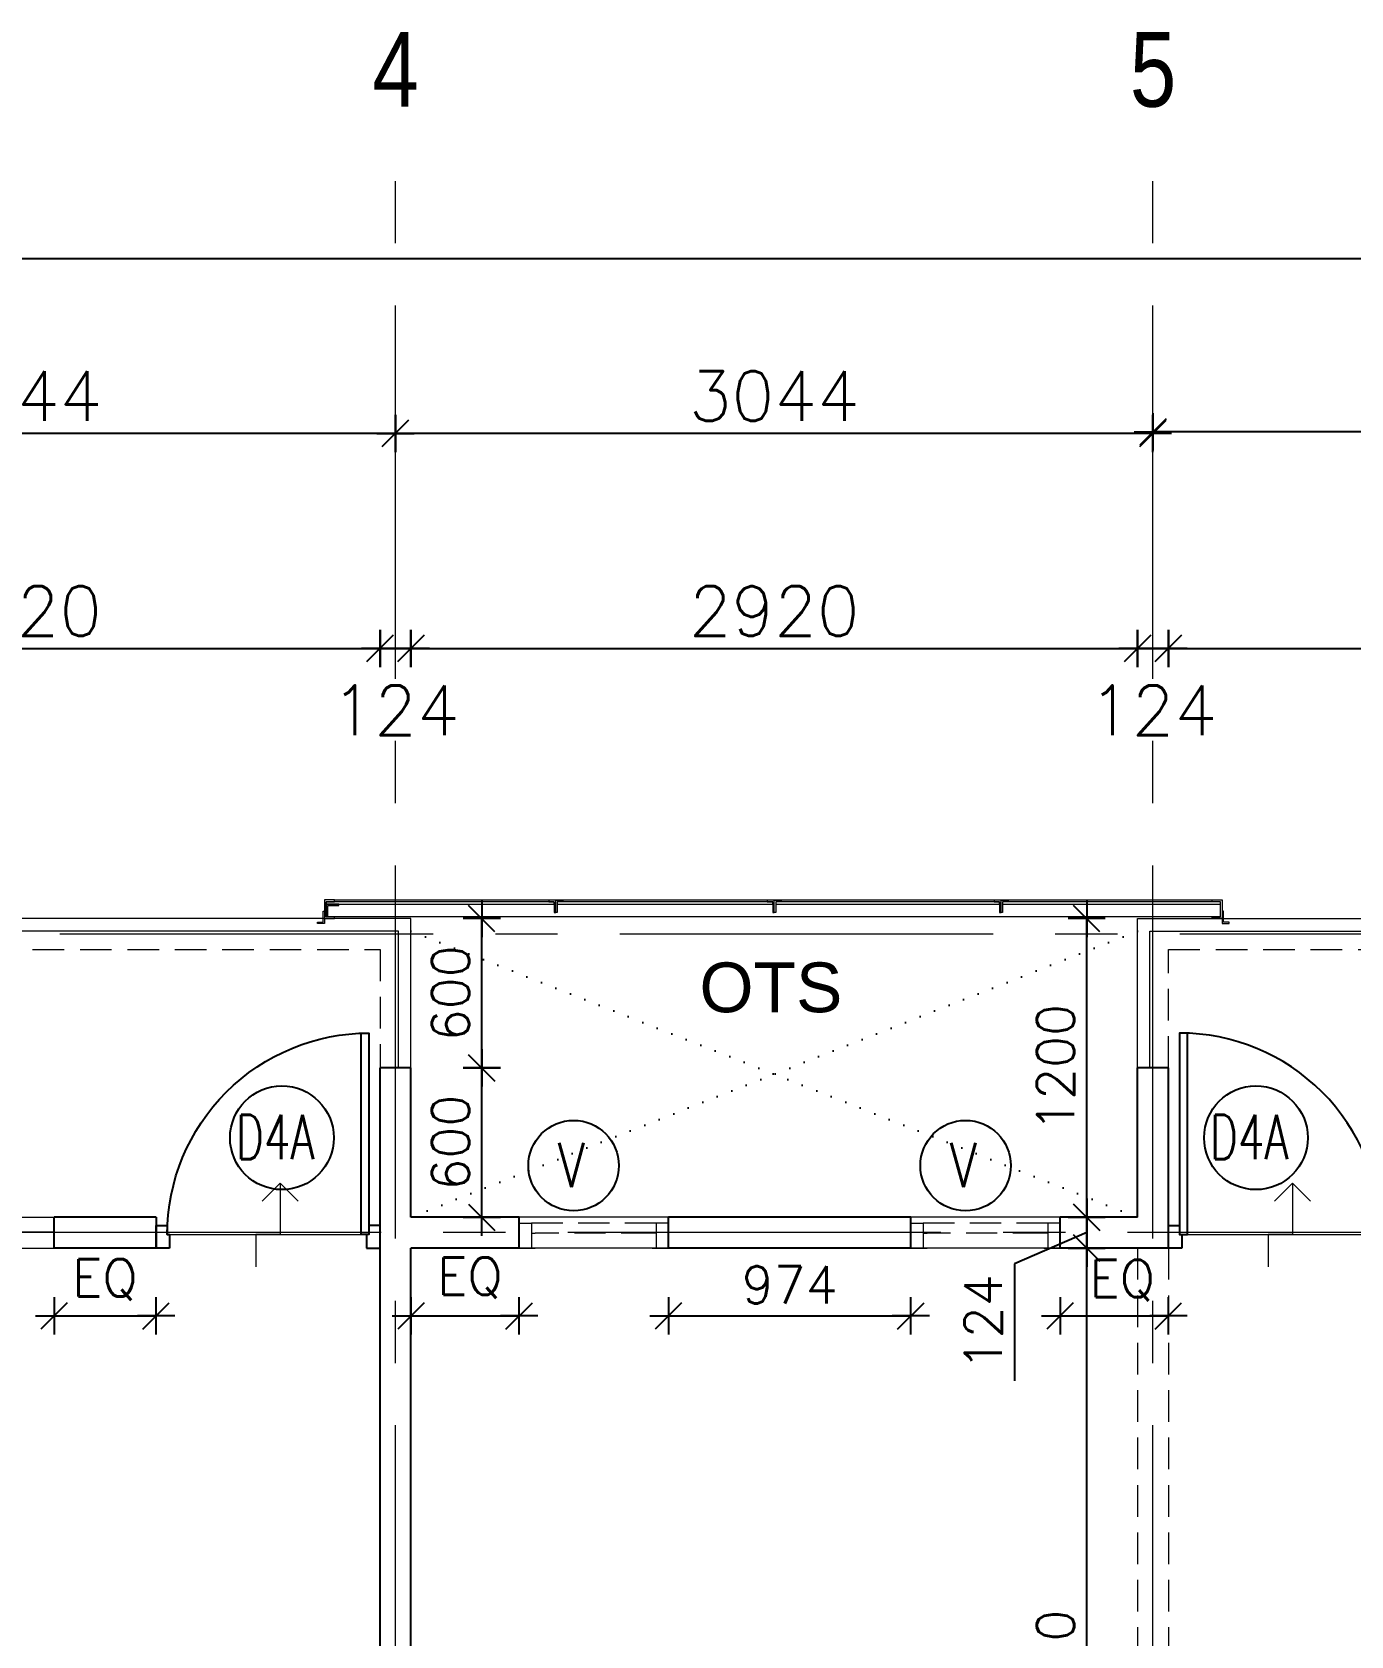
# Model space of a CAD drawing. Header units: inches. Extents: x -234845 to -176446, y -524542 to -442800.
# Drawn here: x -218562 to -213262, y -497286 to -490841 of the extents above; entities that cross this region are included whole.
import ezdxf
from ezdxf.enums import TextEntityAlignment as Align

# ---------------------------------------------------------------- set-up
doc = ezdxf.new("R2010")
doc.units = ezdxf.units.IN
doc.header["$MEASUREMENT"] = 0
doc.header["$PDMODE"] = 34
doc.header["$PDSIZE"] = -10
for name, pattern in [('CENTER2', [1.125, 0.75, -0.125, 0.125, -0.125]), ('DASHED', [19.05, 12.7, -6.35]), ('DOT2', [0.125, 0, -0.125]), ('HIDDEN', [0.375, 0.25, -0.125])]:
    doc.linetypes.add(name, pattern=pattern)
for name, color, linetype in [('ADOOR', 14, 'Continuous'), ('Dim dotted', 30, 'Continuous'), ('Dimension', 10, 'Continuous'), ('DOOR', 34, 'Continuous'), ('GA', 4, 'Continuous'), ('GFRG PANELS', 4, 'Continuous'), ('GRID-TAGS', 31, 'Continuous'), ('MISC', 2, 'Continuous'), ('rail', 11, 'Continuous'), ('win tag', 144, 'Continuous')]:
    doc.layers.add(name, color=color, linetype=linetype)
for name, color, linetype, lineweight in [('DIM', 20, 'Continuous', 25), ('Grid', 254, 'Continuous', 15), ('TEXT', 32, 'Continuous', 18), ('win', 14, 'Continuous', 13)]:
    doc.layers.add(name, color=color, linetype=linetype, lineweight=lineweight)
doc.styles.add('ARIAL', font='arial.ttf')
doc.styles.add('RMTXT', font='romans.shx')
doc.styles.get("Standard").update_dxf_attribs({"font": 'arial.ttf'})
doc.styles.add('style1', font='romans.shx', dxfattribs={"width": 0.8})
doc.dimstyles.new('ELEV-DIM', dxfattribs={"dimtxt": 150, "dimasz": 1, "dimexe": 100, "dimexo": 150, "dimgap": 50, "dimtad": 1, "dimdec": 0, "dimzin": 0, "dimdsep": 46, "dimtxsty": 'RMTXT', "dimblk": 'ARH4', "dimcen": 0.09375, "dimdle": 100, "dimse1": 1, "dimse2": 1, "dimclrd": 256, "dimclre": 256, "dimclrt": 151, "dimadec": 0, "dimazin": 0, "dimtfac": 50, "dimtdec": 0, "dimtofl": 0, "dimtmove": 2, "dimatfit": 3, "dimldrblk": 'OBLIQUE', "dimfxl": 1, "dimtolj": 1, "dimtzin": 0, "dimlwd": -1, "dimlwe": -1, "dimarcsym": 0})

# ---------------------------------------------------------------- blocks, each defined once
blk = doc.blocks.new('D1000')
at = {"layer": 'DOOR'}
for points in [[(0, 940), (0, 1000), (100, 1000), (100, 950), (60, 950), (60, 940)], [(0, 60), (0, 0), (100, 0), (100, 50), (60, 50), (60, 60)]]:
    blk.add_lwpolyline(points, close=True, dxfattribs=at)
blk.add_lwpolyline([(60, 950, -0.414214), (960, 50), (60, 50), (60, 85), (959.3, 85)], format="xyb", dxfattribs=at)
blk = doc.blocks.new('W')
at = {"layer": 'win'}
for p, q in [((600, 124), (-600, 124)), ((600, 59), (-600, 59)), ((600, 0), (-600, 0))]:
    blk.add_line(p, q, dxfattribs=at)
blk = doc.blocks.new('ARH4')
for p, q in [((0, -75), (0, 75)), ((75, 0), (-75, 0)), ((-53, -53), (53, 53))]:
    blk.add_line(p, q)
blk = doc.blocks.new('*D403')
at = {"layer": 'DEFPOINTS', "color": 0, "transparency": 16777216}
for p in [(-229486, -491751.9), (-229486, -492338.9), (-189644, -494235)]:
    blk.add_point(p, dxfattribs=at)
at = {"layer": 'Dimension', "transparency": 16777216}
blk.add_line((-189645, -491751.9), (-229485, -491751.9), dxfattribs=at)
at = {"layer": 'Dimension', "transparency": 16777216, "rotation": 180}
blk.add_blockref('ARH4', (-229486, -491751.9), dxfattribs=at)
at = {"layer": 'Dimension', "transparency": 16777216}
blk.add_blockref('ARH4', (-189644, -491751.9), dxfattribs=at)
at = {"layer": 'Dimension', "color": 151, "lineweight": 0, "transparency": 16777216, "insert": (-209565, -491601.9), "char_height": 200, "attachment_point": 5, "style": 'RMTXT'}
blk.add_mtext('\\A1;39842', dxfattribs=at)
blk = doc.blocks.new('_Oblique')
at = {"color": 0, "linetype": 'ByBlock', "lineweight": -2}
blk.add_line((-0.5, -0.5), (0.5, 0.5), dxfattribs=at)
blk = doc.blocks.new('*D411')
at = {"layer": 'DEFPOINTS', "color": 0, "transparency": 16777216}
for p in [(-214058, -492448.1), (-214058, -493745), (-211014, -494758)]:
    blk.add_point(p, dxfattribs=at)
at = {"layer": 'Dimension', "transparency": 16777216}
blk.add_line((-211015, -492448.1), (-214057, -492448.1), dxfattribs=at)
at = {"layer": 'Dimension', "transparency": 16777216, "rotation": 180}
blk.add_blockref('ARH4', (-214058, -492448.1), dxfattribs=at)
at = {"layer": 'Dimension', "transparency": 16777216}
blk.add_blockref('ARH4', (-211014, -492448.1), dxfattribs=at)
at = {"layer": 'Dimension', "color": 151, "lineweight": 0, "transparency": 16777216, "insert": (-212536, -492298.1), "char_height": 200, "attachment_point": 5, "style": 'RMTXT'}
blk.add_mtext('\\A1;3044', dxfattribs=at)
blk = doc.blocks.new('*D412')
at = {"layer": 'DEFPOINTS', "color": 0, "transparency": 16777216}
for p in [(-217102, -492453.9), (-214058, -494758), (-217102, -494873.3)]:
    blk.add_point(p, dxfattribs=at)
at = {"layer": 'Dimension', "transparency": 16777216}
blk.add_line((-214059, -492453.9), (-217101, -492453.9), dxfattribs=at)
at = {"layer": 'Dimension', "transparency": 16777216, "rotation": 180}
blk.add_blockref('ARH4', (-217102, -492453.9), dxfattribs=at)
at = {"layer": 'Dimension', "transparency": 16777216}
blk.add_blockref('ARH4', (-214058, -492453.9), dxfattribs=at)
at = {"layer": 'Dimension', "color": 151, "lineweight": 0, "transparency": 16777216, "insert": (-215580, -492303.9), "char_height": 200, "attachment_point": 5, "style": 'RMTXT'}
blk.add_mtext('\\A1;3044', dxfattribs=at)
blk = doc.blocks.new('*D413')
at = {"layer": 'DEFPOINTS', "color": 0, "transparency": 16777216}
for p in [(-220146, -492453.9), (-220146, -493866.2), (-217102, -494873.3)]:
    blk.add_point(p, dxfattribs=at)
at = {"layer": 'Dimension', "transparency": 16777216}
blk.add_line((-217103, -492453.9), (-220145, -492453.9), dxfattribs=at)
at = {"layer": 'Dimension', "transparency": 16777216, "rotation": 180}
blk.add_blockref('ARH4', (-220146, -492453.9), dxfattribs=at)
at = {"layer": 'Dimension', "transparency": 16777216}
blk.add_blockref('ARH4', (-217102, -492453.9), dxfattribs=at)
at = {"layer": 'Dimension', "color": 151, "lineweight": 0, "transparency": 16777216, "insert": (-218624, -492303.9), "char_height": 200, "attachment_point": 5, "style": 'RMTXT'}
blk.add_mtext('\\A1;3044', dxfattribs=at)
blk = doc.blocks.new('A$C22EE04D7')
at = {"layer": 'ADOOR', "linetype": 'Continuous', "lineweight": 0, "ltscale": 10}
blk.add_line((600, 8), (4193, 8), dxfattribs=at)
blk.add_lwpolyline([(650, 58), (600, 58), (600, 8), (606, 8), (606, 52), (650, 52), (650, 58)], dxfattribs=at)
at = {"layer": 'Dimension', "color": 2, "lineweight": 0}
for points in [[(633, 75), (593, 75), (593, 0), (633, 0), (633, 7), (600, 7), (600, 68), (633, 68), (633, 75)], [(1516, 24), (1522, 24), (1522, 74), (1494, 74), (1494, 68), (1516, 68), (1516, 24)], [(1528, 24), (1522, 24), (1522, 74), (1550, 74), (1550, 68), (1528, 68), (1528, 24)], [(2394, 24), (2400, 24), (2400, 74), (2372, 74), (2372, 68), (2394, 68), (2394, 24)], [(2406, 24), (2400, 24), (2400, 74), (2428, 74), (2428, 68), (2406, 68), (2406, 24)], [(3305.9, 24), (3311.9, 24), (3311.9, 74), (3283.9, 74), (3283.9, 68), (3305.9, 68), (3305.9, 24)], [(3317.9, 24), (3311.9, 24), (3311.9, 74), (3339.9, 74), (3339.9, 68), (3317.9, 68), (3317.9, 24)], [(4160, 75), (4200, 75), (4200, 0), (4160, 0), (4160, 7), (4193, 7), (4193, 68), (4160, 68), (4160, 75)], [(587, 30), (593, 30), (593, -20), (565, -20), (565, -14), (587, -14), (587, 30)], [(4206, 30), (4200, 30), (4200, -20), (4228, -20), (4228, -14), (4206, -14), (4206, 30)]]:
    blk.add_lwpolyline(points, dxfattribs=at)
at = {"layer": 'Dimension', "lineweight": 0}
for points in [[(600, 58), (1516, 58), (1516, 68), (600, 68)], [(1528, 58), (2394, 58), (2394, 68), (1528, 68)], [(2406, 58), (3305.9, 58), (3305.9, 68), (2406, 68)], [(3317.9, 58), (4193, 58), (4193, 68), (3317.9, 68)]]:
    blk.add_lwpolyline(points, close=True, dxfattribs=at)
at = {"layer": 'MISC', "color": 8, "lineweight": 0}
blk.add_line((633, 75), (4162, 75), dxfattribs=at)
blk = doc.blocks.new('*D433')
at = {"layer": 'DEFPOINTS', "color": 0, "transparency": 16777216}
for p in [(-217164, -493317.8), (-220084, -494403.7), (-217164, -495003.7)]:
    blk.add_point(p, dxfattribs=at)
at = {"layer": 'Dimension', "transparency": 16777216}
blk.add_line((-220083, -493317.8), (-217165, -493317.8), dxfattribs=at)
at = {"layer": 'Dimension', "transparency": 16777216, "rotation": 180}
blk.add_blockref('ARH4', (-220084, -493317.8), dxfattribs=at)
at = {"layer": 'Dimension', "transparency": 16777216}
blk.add_blockref('ARH4', (-217164, -493317.8), dxfattribs=at)
at = {"layer": 'Dimension', "color": 151, "lineweight": 0, "transparency": 16777216, "insert": (-218624, -493167.8), "char_height": 200, "attachment_point": 5, "style": 'RMTXT'}
blk.add_mtext('\\A1;2920', dxfattribs=at)
blk = doc.blocks.new('*D434')
at = {"layer": 'DEFPOINTS', "color": 0, "transparency": 16777216}
for p in [(-217040, -493317.8), (-217164, -494527.7), (-217040, -494527.7)]:
    blk.add_point(p, dxfattribs=at)
at = {"layer": 'Dimension', "transparency": 16777216}
blk.add_line((-217163, -493317.8), (-217041, -493317.8), dxfattribs=at)
at = {"layer": 'Dimension', "transparency": 16777216, "rotation": 180}
blk.add_blockref('ARH4', (-217164, -493317.8), dxfattribs=at)
at = {"layer": 'Dimension', "transparency": 16777216}
blk.add_blockref('ARH4', (-217040, -493317.8), dxfattribs=at)
at = {"layer": 'Dimension', "color": 151, "lineweight": 0, "transparency": 16777216, "insert": (-217102, -493566.9), "char_height": 200, "attachment_point": 5, "style": 'RMTXT'}
blk.add_mtext('\\A1;124', dxfattribs=at)
blk = doc.blocks.new('*D435')
at = {"layer": 'DEFPOINTS', "color": 0, "transparency": 16777216}
for p in [(-214120, -493317.8), (-217040, -494403.7), (-214120, -495003.7)]:
    blk.add_point(p, dxfattribs=at)
at = {"layer": 'Dimension', "transparency": 16777216}
blk.add_line((-217039, -493317.8), (-214121, -493317.8), dxfattribs=at)
at = {"layer": 'Dimension', "transparency": 16777216, "rotation": 180}
blk.add_blockref('ARH4', (-217040, -493317.8), dxfattribs=at)
at = {"layer": 'Dimension', "transparency": 16777216}
blk.add_blockref('ARH4', (-214120, -493317.8), dxfattribs=at)
at = {"layer": 'Dimension', "color": 151, "lineweight": 0, "transparency": 16777216, "insert": (-215580, -493167.8), "char_height": 200, "attachment_point": 5, "style": 'RMTXT'}
blk.add_mtext('\\A1;2920', dxfattribs=at)
blk = doc.blocks.new('*D436')
at = {"layer": 'DEFPOINTS', "color": 0, "transparency": 16777216}
for p in [(-213996, -493317.8), (-214120, -494527.7), (-213996, -494527.7)]:
    blk.add_point(p, dxfattribs=at)
at = {"layer": 'Dimension', "transparency": 16777216}
blk.add_line((-214119, -493317.8), (-213997, -493317.8), dxfattribs=at)
at = {"layer": 'Dimension', "transparency": 16777216, "rotation": 180}
blk.add_blockref('ARH4', (-214120, -493317.8), dxfattribs=at)
at = {"layer": 'Dimension', "transparency": 16777216}
blk.add_blockref('ARH4', (-213996, -493317.8), dxfattribs=at)
at = {"layer": 'Dimension', "color": 151, "lineweight": 0, "transparency": 16777216, "insert": (-214058, -493566.9), "char_height": 200, "attachment_point": 5, "style": 'RMTXT'}
blk.add_mtext('\\A1;124', dxfattribs=at)
blk = doc.blocks.new('*D437')
at = {"layer": 'DEFPOINTS', "color": 0, "transparency": 16777216}
for p in [(-211076, -493317.8), (-213996, -494403.7), (-211076, -495003.7)]:
    blk.add_point(p, dxfattribs=at)
at = {"layer": 'Dimension', "transparency": 16777216}
blk.add_line((-213995, -493317.8), (-211077, -493317.8), dxfattribs=at)
at = {"layer": 'Dimension', "transparency": 16777216, "rotation": 180}
blk.add_blockref('ARH4', (-213996, -493317.8), dxfattribs=at)
at = {"layer": 'Dimension', "transparency": 16777216}
blk.add_blockref('ARH4', (-211076, -493317.8), dxfattribs=at)
at = {"layer": 'Dimension', "color": 151, "lineweight": 0, "transparency": 16777216, "insert": (-212536, -493167.8), "char_height": 200, "attachment_point": 5, "style": 'RMTXT'}
blk.add_mtext('\\A1;2920', dxfattribs=at)
blk = doc.blocks.new('V')
at = {"layer": 'win'}
for p, q in [((300, 124), (-300, 124)), ((-300, 100), (-250, 100)), ((-300, 100), (-250, 100)), ((-300, 0), (-300, 100)), ((-250, 100), (-250, 60)), ((300, 100), (250, 100)), ((300, 100), (250, 100)), ((250, 100), (250, 60)), ((300, 0), (300, 100)), ((-300, 0), (-235, 0)), ((-235, 0), (-300, 0)), ((-250, 60), (-235, 60)), ((-250, 60), (-250, 0)), ((235, 0), (-235, 0)), ((250, 60), (235, 60)), ((300, 0), (235, 0)), ((235, 0), (300, 0)), ((250, 60), (250, 0))]:
    blk.add_line(p, q, dxfattribs=at)
at = {"layer": 'win', "linetype": 'HIDDEN', "ltscale": 500}
for p, q in [((250, 100), (-250, 100)), ((235, 60), (-235, 60))]:
    blk.add_line(p, q, dxfattribs=at)
blk = doc.blocks.new('*D837')
at = {"layer": 'DEFPOINTS', "color": 0, "transparency": 16777216}
for p in [(-218474, -495727.7), (-218064, -495727.7), (-218064, -496000.2)]:
    blk.add_point(p, dxfattribs=at)
at = {"layer": 'Dim dotted', "transparency": 16777216}
blk.add_line((-218473, -496000.2), (-218065, -496000.2), dxfattribs=at)
at = {"layer": 'Dim dotted', "transparency": 16777216, "rotation": 180}
blk.add_blockref('ARH4', (-218474, -496000.2), dxfattribs=at)
at = {"layer": 'Dim dotted', "transparency": 16777216}
blk.add_blockref('ARH4', (-218064, -496000.2), dxfattribs=at)
at = {"layer": 'Dim dotted', "color": 151, "transparency": 16777216, "insert": (-218269.9, -495854.4), "char_height": 150, "attachment_point": 5, "style": 'RMTXT'}
blk.add_mtext('\\A1;EQ', dxfattribs=at)
blk = doc.blocks.new('*D838')
at = {"layer": 'DEFPOINTS', "color": 0, "transparency": 16777216}
for p in [(-217040, -495727.7), (-216605, -495727.7), (-216605, -496000.2)]:
    blk.add_point(p, dxfattribs=at)
at = {"layer": 'Dim dotted', "transparency": 16777216}
blk.add_line((-217039, -496000.2), (-216606, -496000.2), dxfattribs=at)
at = {"layer": 'Dim dotted', "transparency": 16777216, "rotation": 180}
blk.add_blockref('ARH4', (-217040, -496000.2), dxfattribs=at)
at = {"layer": 'Dim dotted', "transparency": 16777216}
blk.add_blockref('ARH4', (-216605, -496000.2), dxfattribs=at)
at = {"layer": 'Dim dotted', "color": 151, "transparency": 16777216, "insert": (-216803.2, -495847.5), "char_height": 150, "attachment_point": 5, "style": 'RMTXT'}
blk.add_mtext('\\A1;EQ', dxfattribs=at)
blk = doc.blocks.new('*D484')
at = {"layer": 'DEFPOINTS', "color": 0, "transparency": 16777216}
for p in [(-215031, -495652.3), (-216005, -495677.7), (-215031, -496000.2)]:
    blk.add_point(p, dxfattribs=at)
at = {"layer": 'Dim dotted', "transparency": 16777216}
blk.add_line((-216004, -496000.2), (-215032, -496000.2), dxfattribs=at)
at = {"layer": 'Dim dotted', "transparency": 16777216, "rotation": 180}
blk.add_blockref('ARH4', (-216005, -496000.2), dxfattribs=at)
at = {"layer": 'Dim dotted', "transparency": 16777216}
blk.add_blockref('ARH4', (-215031, -496000.2), dxfattribs=at)
at = {"layer": 'Dim dotted', "color": 151, "transparency": 16777216, "insert": (-215518, -495875.2), "char_height": 150, "attachment_point": 5, "style": 'RMTXT'}
blk.add_mtext('\\A1;974', dxfattribs=at)
blk = doc.blocks.new('*D841')
at = {"layer": 'DEFPOINTS', "color": 0, "transparency": 16777216}
for p in [(-217040, -495003.7), (-216755.4, -495003.7), (-217040, -495603.7)]:
    blk.add_point(p, dxfattribs=at)
at = {"layer": 'Dim dotted', "transparency": 16777216}
blk.add_line((-216755.4, -495602.7), (-216755.4, -495004.7), dxfattribs=at)
for p, rotation in [((-216755.4, -495003.7), 90), ((-216755.4, -495603.7), 270)]:
    blk.add_blockref('ARH4', p, dxfattribs=dict(at, rotation=rotation))
at = {"layer": 'Dim dotted', "color": 151, "transparency": 16777216, "insert": (-216880.4, -495303.7), "char_height": 150, "attachment_point": 5, "rotation": 90, "style": 'RMTXT'}
blk.add_mtext('\\A1;600', dxfattribs=at)
blk = doc.blocks.new('*D485')
at = {"layer": 'DEFPOINTS', "color": 0, "transparency": 16777216}
for p in [(-217040, -494403.7), (-216755.4, -494403.7), (-217040, -495003.7)]:
    blk.add_point(p, dxfattribs=at)
at = {"layer": 'Dim dotted', "transparency": 16777216}
blk.add_line((-216755.4, -495002.7), (-216755.4, -494404.7), dxfattribs=at)
for p, rotation in [((-216755.4, -494403.7), 90), ((-216755.4, -495003.7), 270)]:
    blk.add_blockref('ARH4', p, dxfattribs=dict(at, rotation=rotation))
at = {"layer": 'Dim dotted', "color": 151, "transparency": 16777216, "insert": (-216880.4, -494703.7), "char_height": 150, "attachment_point": 5, "rotation": 90, "style": 'RMTXT'}
blk.add_mtext('\\A1;600', dxfattribs=at)
blk = doc.blocks.new('*D548')
at = {"layer": 'DEFPOINTS', "color": 0, "transparency": 16777216}
for p in [(-214431, -495727.7), (-213996, -495727.7), (-213996, -496000.2)]:
    blk.add_point(p, dxfattribs=at)
at = {"layer": 'Dim dotted', "transparency": 16777216}
blk.add_line((-214430, -496000.2), (-213997, -496000.2), dxfattribs=at)
at = {"layer": 'Dim dotted', "transparency": 16777216, "rotation": 180}
blk.add_blockref('ARH4', (-214431, -496000.2), dxfattribs=at)
at = {"layer": 'Dim dotted', "transparency": 16777216}
blk.add_blockref('ARH4', (-213996, -496000.2), dxfattribs=at)
at = {"layer": 'Dim dotted', "color": 151, "transparency": 16777216, "insert": (-214181.4, -495857.7), "char_height": 150, "attachment_point": 5, "style": 'RMTXT'}
blk.add_mtext('\\A1;EQ', dxfattribs=at)
blk = doc.blocks.new('*D777')
at = {"layer": 'DEFPOINTS', "color": 0, "transparency": 16777216}
for p in [(-214324.4, -494403.7), (-214230.4, -494403.7), (-214325, -495603.7)]:
    blk.add_point(p, dxfattribs=at)
at = {"layer": 'Dim dotted', "transparency": 16777216}
blk.add_line((-214324.4, -495602.7), (-214324.4, -494404.7), dxfattribs=at)
for p, rotation in [((-214324.4, -494403.7), 90), ((-214324.4, -495603.7), 270)]:
    blk.add_blockref('ARH4', p, dxfattribs=dict(at, rotation=rotation))
at = {"layer": 'Dim dotted', "color": 151, "transparency": 16777216, "insert": (-214449.4, -495003.7), "char_height": 150, "attachment_point": 5, "rotation": 90, "style": 'RMTXT'}
blk.add_mtext('\\A1;1200', dxfattribs=at)
blk = doc.blocks.new('*D778')
at = {"layer": 'DEFPOINTS', "color": 0, "transparency": 16777216}
for p in [(-214530, -495603.7), (-214530, -495727.7), (-214324.4, -495727.7)]:
    blk.add_point(p, dxfattribs=at)
at = {"layer": 'Dim dotted', "transparency": 16777216}
for p, q in [((-214324.4, -495604.7), (-214324.4, -495726.7)), ((-214324.4, -495665.7), (-214615, -495790.5)), ((-214615, -495790.5), (-214615, -496261.9))]:
    blk.add_line(p, q, dxfattribs=at)
for p, rotation in [((-214324.4, -495603.7), 90), ((-214324.4, -495727.7), 270)]:
    blk.add_blockref('ARH4', p, dxfattribs=dict(at, rotation=rotation))
at = {"layer": 'Dim dotted', "color": 151, "transparency": 16777216, "insert": (-214740, -496026.2), "char_height": 150, "attachment_point": 5, "rotation": 90, "style": 'RMTXT'}
blk.add_mtext('\\A1;124', dxfattribs=at)
blk = doc.blocks.new('*D937')
at = {"layer": 'DEFPOINTS', "color": 0, "transparency": 16777216}
for p in [(-214324.4, -495727.7), (-214175.3, -495727.7), (-214175.3, -499147.7)]:
    blk.add_point(p, dxfattribs=at)
at = {"layer": 'Dim dotted', "transparency": 16777216}
blk.add_line((-214324.4, -499146.7), (-214324.4, -495728.7), dxfattribs=at)
for p, rotation in [((-214324.4, -495727.7), 90), ((-214324.4, -499147.7), 270)]:
    blk.add_blockref('ARH4', p, dxfattribs=dict(at, rotation=rotation))
at = {"layer": 'Dim dotted', "color": 151, "transparency": 16777216, "insert": (-214449.4, -497437.7), "char_height": 150, "attachment_point": 5, "rotation": 90, "style": 'RMTXT'}
blk.add_mtext('\\A1;3420', dxfattribs=at)
blk = doc.blocks.new('A$C31256860')
at = {"layer": 'TEXT'}
for p, q in [((129.3, 0), (0, 0)), ((129.3, -97.7), (129.3, 0)), ((336.5, -97.7), (264, -25.1)), ((336.5, -97.7), (129.3, -97.7)), ((336.5, -97.7), (264, -170.2))]:
    blk.add_line(p, q, dxfattribs=at)
blk = doc.blocks.new('A$C5B306BE5')
at = {"layer": 'win tag'}
blk.add_circle((185, 86.6), 208.5, dxfattribs=at)
at = {"layer": 'win tag', "style": 'style1', "width": 0.7}
blk.add_text('D4A', height=178.5, dxfattribs=at).set_placement((0, 0))

msp = doc.modelspace()

# ---------------------------------------------------------------- linework, layer by layer
at = {"layer": 'ADOOR', "lineweight": 0}
for p, q in [((-218019, -495673.7), (-217209, -495673.7)), ((-213951, -495673.7), (-213141, -495673.7))]:
    msp.add_line(p, q, dxfattribs=at)
at = {"layer": 'ADOOR', "linetype": 'DASHED', "lineweight": 0, "ltscale": 10}
for p, q in [((-214120, -495727.7), (-214120, -499147.7)), ((-213996, -495727.7), (-213996, -499147.7))]:
    msp.add_line(p, q, dxfattribs=at)
for points in [[(-220084, -495003.7), (-220084, -494527.7), (-217164, -494527.7), (-217164, -495003.7)], [(-213996, -495003.7), (-213996, -494527.7), (-211076, -494527.7), (-211076, -495003.7)]]:
    msp.add_lwpolyline(points, dxfattribs=at)
at = {"layer": 'Dim dotted', "linetype": 'DOT2', "ltscale": 500}
for p, q in [((-217040, -494453.7), (-214120, -495603.7)), ((-214120, -494453.7), (-217040, -495603.7))]:
    msp.add_line(p, q, dxfattribs=at)
at = {"layer": 'GFRG PANELS'}
for p, q in [((-217164, -495603.7), (-217164, -495003.7)), ((-217040, -495003.7), (-217164, -495003.7)), ((-217040, -495603.7), (-217040, -495003.7)), ((-214120, -495603.7), (-214120, -495003.7)), ((-213996, -495003.7), (-214120, -495003.7)), ((-213996, -495727.7), (-213996, -495003.7)), ((-218474, -495727.7), (-218474, -495603.7)), ((-218064, -495603.7), (-218474, -495603.7)), ((-218064, -495603.7), (-218064, -495727.7)), ((-217164, -499954.7), (-217164, -495603.7)), ((-216605, -495603.7), (-217040, -495603.7)), ((-216605, -495727.7), (-216605, -495603.7)), ((-215031, -495603.7), (-216005, -495603.7)), ((-216005, -495727.7), (-216005, -495603.7)), ((-215031, -495727.7), (-215031, -495603.7)), ((-214120, -495603.7), (-214431, -495603.7)), ((-214431, -495727.7), (-214431, -495603.7)), ((-218064, -495727.7), (-218474, -495727.7)), ((-217040, -499147.7), (-217040, -495727.7)), ((-216605, -495727.7), (-217040, -495727.7)), ((-215031, -495727.7), (-216005, -495727.7)), ((-213996, -495727.7), (-214431, -495727.7))]:
    msp.add_line(p, q, dxfattribs=at)
at = {"layer": 'Grid', "linetype": 'CENTER2', "lineweight": 5, "ltscale": 2000}
for p, q in [((-217102, -511439.7), (-217102, -491320.7)), ((-214058, -511439.7), (-214058, -491320.7)), ((-178700.4, -494465.7), (-233183.3, -494465.7)), ((-183410, -495665.7), (-223190, -495665.7))]:
    msp.add_line(p, q, dxfattribs=at)
at = {"layer": 'rail', "lineweight": 5, "ltscale": 100}
for p, q in [((-217040, -494403.7), (-220208, -494403.7)), ((-217040, -495003.7), (-217040, -494403.7)), ((-214120, -494403.7), (-207908, -494403.7)), ((-214120, -495003.7), (-214120, -494403.7)), ((-217090, -494453.7), (-220158, -494453.7)), ((-217090, -495003.7), (-217090, -494453.7)), ((-214070, -494453.7), (-211039, -494453.7)), ((-214070, -495003.7), (-214070, -494453.7))]:
    msp.add_line(p, q, dxfattribs=at)
at = {"layer": 'win tag'}
for centre in [(-216386, -495396.5), (-214811, -495396.5)]:
    msp.add_circle(centre, 181.8, dxfattribs=at)

# ---------------------------------------------------------------- block references
at = {"layer": 'ADOOR', "color": 6, "ltscale": 1000, "zscale": 0.9000000000000007}
for p, xscale, yscale, rotation in [((-217164, -495727.7), 0.9000000000000007, 0.9000000000000007, 90), ((-213996, -495727.7), -0.9000000000000009, 0.9000000000000009, 270)]:
    msp.add_blockref('D1000', p, dxfattribs=dict(at, xscale=xscale, yscale=yscale, rotation=rotation))
at = {"layer": 'DIM'}
for p in [(-217743.2, -495371.1), (-213829.1, -495371.1)]:
    msp.add_blockref('A$C5B306BE5', p, dxfattribs=at)
at = {"layer": 'DIM', "rotation": 89.99999999999999}
for p in [(-217662.8, -495803), (-213594.8, -495803)]:
    msp.add_blockref('A$C31256860', p, dxfattribs=at)
at = {"layer": 'GA', "lineweight": 0}
msp.add_blockref('A$C22EE04D7', (-217980, -494403.7), dxfattribs=at)
at = {"layer": 'win', "lineweight": 0, "rotation": 180}
msp.add_blockref('W', (-219074, -495603.7), dxfattribs=at)
at = {"layer": 'win', "lineweight": 0, "zscale": 0.5}
for p in [(-216305, -495727.7), (-214731, -495727.7)]:
    msp.add_blockref('V', p, dxfattribs=at)

# ---------------------------------------------------------------- texts
at = {"layer": 'GRID-TAGS', "style": 'ARIAL', "width": 0.8}
for tag, p in [('4', (-217101.6, -490991)), ('5', (-214057.6, -490991))]:
    msp.add_attdef(tag, text='', height=300, dxfattribs=at).set_placement(p, align=Align.MIDDLE_CENTER)
at = {"layer": 'TEXT'}
msp.add_text('OTS', height=200, dxfattribs=at).set_placement((-215880.4, -494780.1))
at = {"layer": 'win tag', "style": 'style1', "width": 0.8}
for p in [(-216449.9, -495483.1), (-214874.9, -495483.1)]:
    msp.add_text('V', height=178.5, dxfattribs=at).set_placement(p)

# ---------------------------------------------------------------- dimensions: what is measured, and where the dimension line sits
at = {"layer": 'Dim dotted'}
for base, p1, p2, picture, middle in [((-216755.4, -494403.7), (-217040, -495003.7), (-217040, -494403.7), '*D485', (-216880.4, -494703.7)), ((-214324.4, -494403.7), (-214325, -495603.7), (-214230.4, -494403.7), '*D777', (-214449.4, -495003.7)), ((-216755.4, -495003.7), (-217040, -495603.7), (-217040, -495003.7), '*D841', (-216880.4, -495303.7)), ((-214324.4, -495727.7), (-214175.3, -499147.7), (-214175.3, -495727.7), '*D937', (-214449.4, -497437.7))]:
    dim = msp.add_linear_dim(base=base, p1=p1, p2=p2, angle=90, dimstyle='ELEV-DIM', override={"dimfxl": 50, "dimfxlon": 1}, dxfattribs=at)
    dim.commit()
    dim.dimension.update_dxf_attribs({"geometry": picture, "text_midpoint": middle})
dim = msp.add_linear_dim(base=(-214324.4, -495727.7), p1=(-214530, -495603.7), p2=(-214530, -495727.7), angle=90, dimstyle='ELEV-DIM', override={"dimtmove": 1, "dimfxl": 50, "dimfxlon": 1}, dxfattribs=at)
dim.commit()
dim.dimension.update_dxf_attribs({"geometry": '*D778', "text_midpoint": (-214615, -495840.5), "dimtype": 160})
dim = msp.add_linear_dim(base=(-215031, -496000.2), p1=(-216005, -495677.7), p2=(-215031, -495652.3), dimstyle='ELEV-DIM', override={"dimfxl": 50, "dimfxlon": 1}, dxfattribs=at)
dim.commit()
dim.dimension.update_dxf_attribs({"geometry": '*D484', "text_midpoint": (-215518, -495875.2)})
for base, p1, p2, picture, middle in [((-218064, -496000.2), (-218474, -495727.7), (-218064, -495727.7), '*D837', (-218269.9, -495854.4)), ((-216605, -496000.2), (-217040, -495727.7), (-216605, -495727.7), '*D838', (-216803.2, -495847.5)), ((-213996, -496000.2), (-214431, -495727.7), (-213996, -495727.7), '*D548', (-214181.4, -495857.7))]:
    dim = msp.add_linear_dim(base=base, p1=p1, p2=p2, text='EQ', dimstyle='ELEV-DIM', override={"dimfxl": 50, "dimfxlon": 1}, dxfattribs=at)
    dim.commit()
    dim.dimension.update_dxf_attribs({"geometry": picture, "text_midpoint": middle, "dimtype": 160})
at = {"layer": 'Dimension', "lineweight": 0}
for base, p1, p2, picture, middle in [((-229486, -491751.9), (-189644, -494235), (-229486, -492338.9), '*D403', (-209565, -491601.9)), ((-214058, -492448.1), (-211014, -494758), (-214058, -493745), '*D411', (-212536, -492298.1)), ((-220146, -492453.9), (-217102, -494873.3), (-220146, -493866.2), '*D413', (-218624, -492303.9)), ((-217102, -492453.9), (-214058, -494758), (-217102, -494873.3), '*D412', (-215580, -492303.9))]:
    dim = msp.add_linear_dim(base=base, p1=p1, p2=p2, angle=180, dimstyle='ELEV-DIM', override={"dimtxt": 200}, dxfattribs=at)
    dim.commit()
    dim.dimension.update_dxf_attribs({"geometry": picture, "text_midpoint": middle})
for base, p1, p2, picture, middle in [((-217164, -493317.8), (-220084, -494403.7), (-217164, -495003.7), '*D433', (-218624, -493167.8)), ((-214120, -493317.8), (-217040, -494403.7), (-214120, -495003.7), '*D435', (-215580, -493167.8)), ((-211076, -493317.8), (-213996, -494403.7), (-211076, -495003.7), '*D437', (-212536, -493167.8))]:
    dim = msp.add_linear_dim(base=base, p1=p1, p2=p2, dimstyle='ELEV-DIM', override={"dimtxt": 200}, dxfattribs=at)
    dim.commit()
    dim.dimension.update_dxf_attribs({"geometry": picture, "text_midpoint": middle})
for base, p1, p2, picture, middle in [((-217040, -493317.8), (-217164, -494527.7), (-217040, -494527.7), '*D434', (-217102, -493566.9)), ((-213996, -493317.8), (-214120, -494527.7), (-213996, -494527.7), '*D436', (-214058, -493566.9))]:
    dim = msp.add_linear_dim(base=base, p1=p1, p2=p2, dimstyle='ELEV-DIM', override={"dimtxt": 200}, dxfattribs=at)
    dim.commit()
    dim.dimension.update_dxf_attribs({"geometry": picture, "text_midpoint": middle, "dimtype": 160})

doc.saveas('drawing.dxf')
